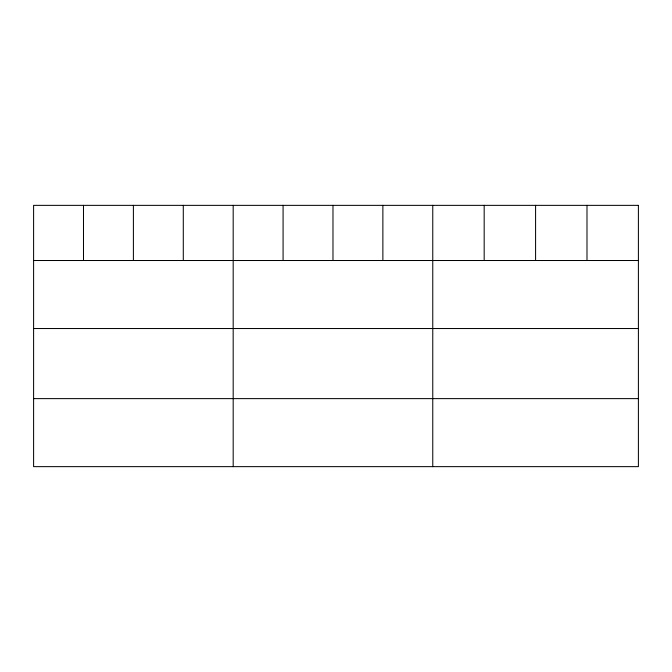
<?xml version="1.0" encoding="UTF-8"?>
<svg xmlns="http://www.w3.org/2000/svg" width="672" height="672" viewBox="0 0 672 672"><rect width="100%" height="100%" fill="white"/><g stroke="black" fill="none" stroke-linecap="round" stroke-linejoin="round"><path stroke-width="1.01" d="M33.6 260.509L638.4 260.509M33.6 328.532L638.4 328.532M33.6 398.622L638.4 398.622M586.992 205.355L586.992 260.509M535.584 205.355L535.584 260.509M484.176 205.355L484.176 260.509M432.768 205.355L432.768 466.645M382.872 205.355L382.872 260.509M332.976 205.355L332.976 260.509M283.08 205.355L283.08 260.509M233.184 205.355L233.184 466.645M183.288 205.355L183.288 260.509M133.392 205.355L133.392 260.509M83.496 205.355L83.496 260.509M638.4 205.355L33.6 205.355L33.6 466.645L638.4 466.645L638.4 205.355"/></g></svg>
